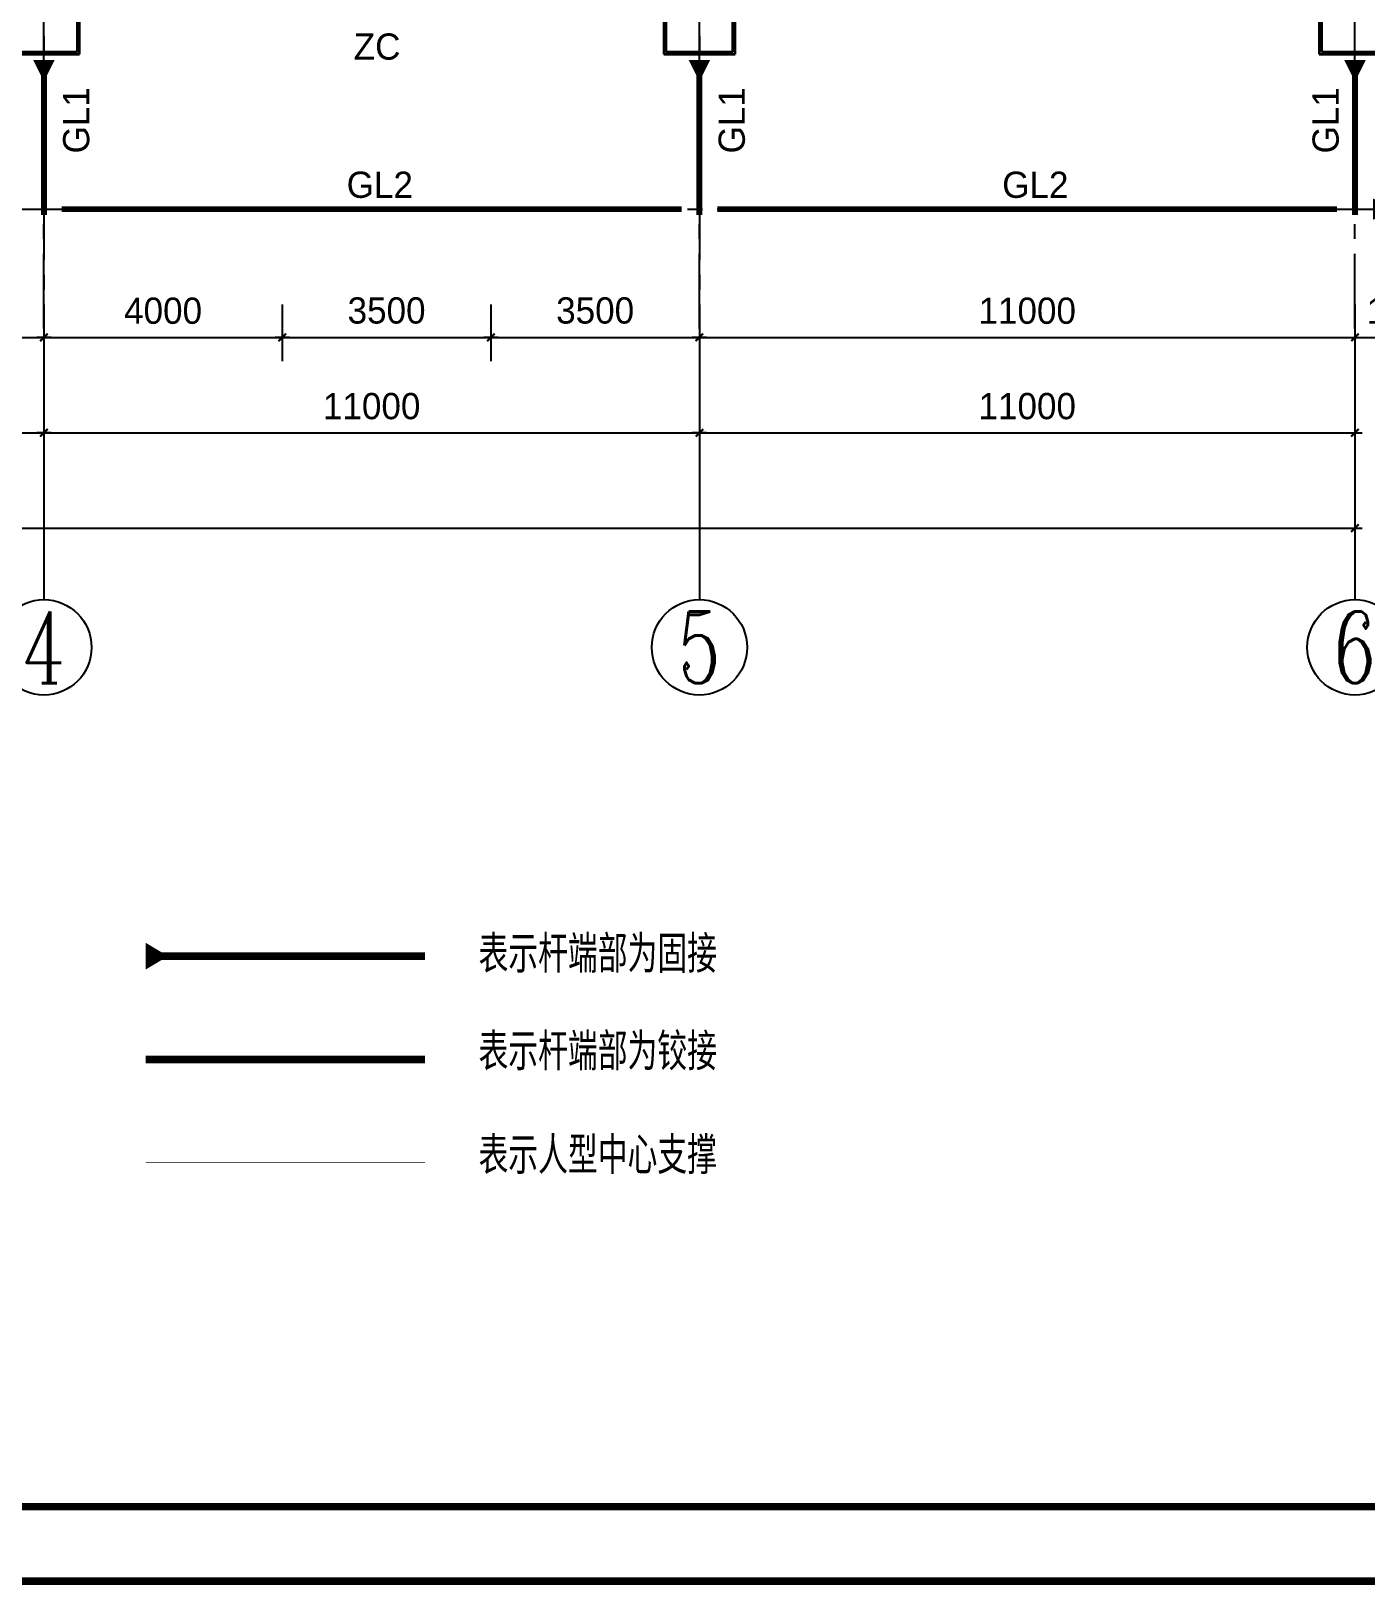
# Model space of a CAD drawing. Extents: x 31132 to 885236, y 345273 to 1212165.
# Drawn here: x 57758 to 68958, y 531355 to 544387 of the extents above; entities that cross this region are included whole.
import ezdxf
from ezdxf.enums import TextEntityAlignment as Align

# ---------------------------------------------------------------- set-up
doc = ezdxf.new("R2010")
doc.units = 0
doc.header["$LTSCALE"] = 1000
doc.linetypes.add('2', pattern=[30, 9, -6, 9, -6])
doc.linetypes.add('CENTER', pattern=[2, 1.25, -0.25, 0.25, -0.25])
doc.layers.get('0').update_dxf_attribs({"linetype": 'CONTINUOUS'})
doc.layers.get('Defpoints').update_dxf_attribs({"linetype": 'CONTINUOUS'})
for name, color, linetype in [('AXIS', 253, 'CENTER'), ('AXIS_NUM', 7, 'CONTINUOUS'), ('TEXT', 7, 'CONTINUOUS'), ('TK', 4, 'CONTINUOUS'), ('实线', 7, 'CONTINUOUS'), ('支撑构件', 6, '2'), ('文字说明', 7, 'CONTINUOUS'), ('轴线标注', 7, 'CONTINUOUS'), ('钢柱', 2, 'CONTINUOUS')]:
    doc.layers.add(name, color=color, linetype=linetype)
doc.styles.add('STYLE1', font='')
doc.styles.add('TSSD_Axis', font='complex.shx', dxfattribs={"width": 0.7, "bigfont": 'hztxt.shx'})
doc.styles.add('TSSD_Rein', font='tssdeng.shx', dxfattribs={"width": 0.7, "bigfont": 'hztxt.shx'})
doc.styles.get('STYLE1').set_extended_font_data('Structure Fonts')
doc.dimstyles.new('副本 DIM200', dxfattribs={"dimtxt": 220, "dimasz": 0.3, "dimexe": 200, "dimexo": 200, "dimgap": 100, "dimtad": 1, "dimdec": 0, "dimlfac": 2, "dimzin": 0, "dimdsep": 46, "dimtxsty": 'STYLE1', "dimblk": 'Studio2', "dimcen": 0, "dimdle": 200, "dimclrd": 6, "dimclre": 6, "dimclrt": 7, "dimazin": 0, "dimtfac": 1, "dimtdec": 0, "dimtix": 1, "dimtmove": 2, "dimatfit": 3, "dimldrblk": 'Studio2', "dimfxl": 200, "dimtolj": 1, "dimtzin": 0, "dimarcsym": 0})

# ---------------------------------------------------------------- blocks, each defined once
blk = doc.blocks.new('Studio2')
blk.add_line((-200, 0), (200, 0))
blk.add_lwpolyline([(-106, -106, 60, 60, 0), (106, 106, 100, 100, 0)], format="xyseb")
blk = doc.blocks.new('*D1866')
at = {"layer": 'Defpoints', "color": 0, "transparency": 16777216}
for p in [(41366, 541493), (68866, 541493), (68866, 540218)]:
    blk.add_point(p, dxfattribs=at)
at = {"layer": '轴线标注', "color": 6, "lineweight": -2, "transparency": 16777216}
for p, q in [((41366, 541293), (41366, 540018)), ((68866, 541293), (68866, 540018)), ((41366, 540218), (68866, 540218))]:
    blk.add_line(p, q, dxfattribs=at)
at = {"layer": '轴线标注', "color": 6, "lineweight": -2, "transparency": 16777216, "xscale": 0.3, "yscale": 0.3, "zscale": 0.3, "rotation": 180}
blk.add_blockref('Studio2', (41366, 540218), dxfattribs=at)
at = {"layer": '轴线标注', "color": 6, "lineweight": -2, "transparency": 16777216, "xscale": 0.3, "yscale": 0.3, "zscale": 0.3}
blk.add_blockref('Studio2', (68866, 540218), dxfattribs=at)
at = {"layer": '轴线标注', "color": 7, "transparency": 16777216, "insert": (55116, 540442), "char_height": 220, "attachment_point": 5, "style": 'STYLE1'}
blk.add_mtext('\\A1;55000', dxfattribs=at)
blk = doc.blocks.new('*D1872')
at = {"layer": 'Defpoints', "color": 0, "transparency": 16777216}
for p in [(56016, 542293), (57866, 542293), (57866, 541818)]:
    blk.add_point(p, dxfattribs=at)
at = {"layer": '轴线标注', "color": 6, "lineweight": -2, "transparency": 16777216}
for p, q in [((56016, 542093), (56016, 541618)), ((57866, 542093), (57866, 541618)), ((56016, 541818), (57866, 541818))]:
    blk.add_line(p, q, dxfattribs=at)
at = {"layer": '轴线标注', "color": 6, "lineweight": -2, "transparency": 16777216, "xscale": 0.3, "yscale": 0.3, "zscale": 0.3, "rotation": 180}
blk.add_blockref('Studio2', (56016, 541818), dxfattribs=at)
at = {"layer": '轴线标注', "color": 6, "lineweight": -2, "transparency": 16777216, "xscale": 0.3, "yscale": 0.3, "zscale": 0.3}
blk.add_blockref('Studio2', (57866, 541818), dxfattribs=at)
at = {"layer": '轴线标注', "color": 7, "transparency": 16777216, "insert": (56941, 542040), "char_height": 220, "attachment_point": 5, "style": 'STYLE1'}
blk.add_mtext('\\A1;3700', dxfattribs=at)
blk = doc.blocks.new('*D1873')
at = {"layer": 'Defpoints', "color": 0, "transparency": 16777216}
for p in [(57866, 542293), (59866, 542293), (59866, 541818)]:
    blk.add_point(p, dxfattribs=at)
at = {"layer": '轴线标注', "color": 6, "lineweight": -2, "transparency": 16777216}
for p, q in [((57866, 542093), (57866, 541618)), ((59866, 542093), (59866, 541618)), ((57866, 541818), (59866, 541818))]:
    blk.add_line(p, q, dxfattribs=at)
at = {"layer": '轴线标注', "color": 6, "lineweight": -2, "transparency": 16777216, "xscale": 0.3, "yscale": 0.3, "zscale": 0.3, "rotation": 180}
blk.add_blockref('Studio2', (57866, 541818), dxfattribs=at)
at = {"layer": '轴线标注', "color": 6, "lineweight": -2, "transparency": 16777216, "xscale": 0.3, "yscale": 0.3, "zscale": 0.3}
blk.add_blockref('Studio2', (59866, 541818), dxfattribs=at)
at = {"layer": '轴线标注', "color": 7, "transparency": 16777216, "insert": (58866, 542040), "char_height": 220, "attachment_point": 5, "style": 'STYLE1'}
blk.add_mtext('\\A1;4000', dxfattribs=at)
blk = doc.blocks.new('*D1874')
at = {"layer": 'Defpoints', "color": 0, "transparency": 16777216}
for p in [(59866, 542293), (61616, 542293), (61616, 541818)]:
    blk.add_point(p, dxfattribs=at)
at = {"layer": '轴线标注', "color": 6, "lineweight": -2, "transparency": 16777216}
for p, q in [((59866, 542093), (59866, 541618)), ((61616, 542093), (61616, 541618)), ((59866, 541818), (61616, 541818))]:
    blk.add_line(p, q, dxfattribs=at)
at = {"layer": '轴线标注', "color": 6, "lineweight": -2, "transparency": 16777216, "xscale": 0.3, "yscale": 0.3, "zscale": 0.3, "rotation": 180}
blk.add_blockref('Studio2', (59866, 541818), dxfattribs=at)
at = {"layer": '轴线标注', "color": 6, "lineweight": -2, "transparency": 16777216, "xscale": 0.3, "yscale": 0.3, "zscale": 0.3}
blk.add_blockref('Studio2', (61616, 541818), dxfattribs=at)
at = {"layer": '轴线标注', "color": 7, "transparency": 16777216, "insert": (60741, 542042), "char_height": 220, "attachment_point": 5, "style": 'STYLE1'}
blk.add_mtext('\\A1;3500', dxfattribs=at)
blk = doc.blocks.new('*D1875')
at = {"layer": 'Defpoints', "color": 0, "transparency": 16777216}
for p in [(61616, 542293), (63366, 542293), (63366, 541818)]:
    blk.add_point(p, dxfattribs=at)
at = {"layer": '轴线标注', "color": 6, "lineweight": -2, "transparency": 16777216}
for p, q in [((61616, 542093), (61616, 541618)), ((63366, 542093), (63366, 541618)), ((61616, 541818), (63366, 541818))]:
    blk.add_line(p, q, dxfattribs=at)
at = {"layer": '轴线标注', "color": 6, "lineweight": -2, "transparency": 16777216, "xscale": 0.3, "yscale": 0.3, "zscale": 0.3, "rotation": 180}
blk.add_blockref('Studio2', (61616, 541818), dxfattribs=at)
at = {"layer": '轴线标注', "color": 6, "lineweight": -2, "transparency": 16777216, "xscale": 0.3, "yscale": 0.3, "zscale": 0.3}
blk.add_blockref('Studio2', (63366, 541818), dxfattribs=at)
at = {"layer": '轴线标注', "color": 7, "transparency": 16777216, "insert": (62491, 542042), "char_height": 220, "attachment_point": 5, "style": 'STYLE1'}
blk.add_mtext('\\A1;3500', dxfattribs=at)
blk = doc.blocks.new('*D1876')
at = {"layer": 'Defpoints', "color": 0, "transparency": 16777216}
for p in [(63366, 542293), (68866, 542293), (68866, 541818)]:
    blk.add_point(p, dxfattribs=at)
at = {"layer": '轴线标注', "color": 6, "lineweight": -2, "transparency": 16777216}
for p, q in [((63366, 542093), (63366, 541618)), ((68866, 542093), (68866, 541618)), ((63366, 541818), (68866, 541818))]:
    blk.add_line(p, q, dxfattribs=at)
at = {"layer": '轴线标注', "color": 6, "lineweight": -2, "transparency": 16777216, "xscale": 0.3, "yscale": 0.3, "zscale": 0.3, "rotation": 180}
blk.add_blockref('Studio2', (63366, 541818), dxfattribs=at)
at = {"layer": '轴线标注', "color": 6, "lineweight": -2, "transparency": 16777216, "xscale": 0.3, "yscale": 0.3, "zscale": 0.3}
blk.add_blockref('Studio2', (68866, 541818), dxfattribs=at)
at = {"layer": '轴线标注', "color": 7, "transparency": 16777216, "insert": (66116, 542040), "char_height": 220, "attachment_point": 5, "style": 'STYLE1'}
blk.add_mtext('\\A1;11000', dxfattribs=at)
blk = doc.blocks.new('*D1877')
at = {"layer": 'Defpoints', "color": 0, "transparency": 16777216}
for p in [(68866, 542293), (69716, 542293), (69716, 541818)]:
    blk.add_point(p, dxfattribs=at)
at = {"layer": '轴线标注', "color": 6, "lineweight": -2, "transparency": 16777216}
for p, q in [((68866, 542093), (68866, 541618)), ((69716, 542093), (69716, 541618)), ((68866, 541818), (68865, 541818)), ((68866, 541818), (69716, 541818)), ((69716, 541818), (69717, 541818))]:
    blk.add_line(p, q, dxfattribs=at)
at = {"layer": '轴线标注', "color": 6, "lineweight": -2, "transparency": 16777216, "xscale": 0.3, "yscale": 0.3, "zscale": 0.3}
blk.add_blockref('Studio2', (68866, 541818), dxfattribs=at)
at = {"layer": '轴线标注', "color": 6, "lineweight": -2, "transparency": 16777216, "xscale": 0.3, "yscale": 0.3, "zscale": 0.3, "rotation": 180}
blk.add_blockref('Studio2', (69716, 541818), dxfattribs=at)
at = {"layer": '轴线标注', "color": 7, "transparency": 16777216, "insert": (69291, 542040), "char_height": 220, "attachment_point": 5, "style": 'STYLE1'}
blk.add_mtext('\\A1;1700', dxfattribs=at)
blk = doc.blocks.new('*D1879')
at = {"layer": 'Defpoints', "color": 0, "transparency": 16777216}
for p in [(52366, 542293), (57866, 542293), (57866, 541018)]:
    blk.add_point(p, dxfattribs=at)
at = {"layer": '轴线标注', "color": 6, "lineweight": -2, "transparency": 16777216}
for p, q in [((52366, 542093), (52366, 540818)), ((57866, 542093), (57866, 540818)), ((52366, 541018), (57866, 541018))]:
    blk.add_line(p, q, dxfattribs=at)
at = {"layer": '轴线标注', "color": 6, "lineweight": -2, "transparency": 16777216, "xscale": 0.3, "yscale": 0.3, "zscale": 0.3, "rotation": 180}
blk.add_blockref('Studio2', (52366, 541018), dxfattribs=at)
at = {"layer": '轴线标注', "color": 6, "lineweight": -2, "transparency": 16777216, "xscale": 0.3, "yscale": 0.3, "zscale": 0.3}
blk.add_blockref('Studio2', (57866, 541018), dxfattribs=at)
at = {"layer": '轴线标注', "color": 7, "transparency": 16777216, "insert": (55116, 541240), "char_height": 220, "attachment_point": 5, "style": 'STYLE1'}
blk.add_mtext('\\A1;11000', dxfattribs=at)
blk = doc.blocks.new('*D1880')
at = {"layer": 'Defpoints', "color": 0, "transparency": 16777216}
for p in [(57866, 542293), (63366, 542293), (63366, 541018)]:
    blk.add_point(p, dxfattribs=at)
at = {"layer": '轴线标注', "color": 6, "lineweight": -2, "transparency": 16777216}
for p, q in [((57866, 542093), (57866, 540818)), ((63366, 542093), (63366, 540818)), ((57866, 541018), (63366, 541018))]:
    blk.add_line(p, q, dxfattribs=at)
at = {"layer": '轴线标注', "color": 6, "lineweight": -2, "transparency": 16777216, "xscale": 0.3, "yscale": 0.3, "zscale": 0.3, "rotation": 180}
blk.add_blockref('Studio2', (57866, 541018), dxfattribs=at)
at = {"layer": '轴线标注', "color": 6, "lineweight": -2, "transparency": 16777216, "xscale": 0.3, "yscale": 0.3, "zscale": 0.3}
blk.add_blockref('Studio2', (63366, 541018), dxfattribs=at)
at = {"layer": '轴线标注', "color": 7, "transparency": 16777216, "insert": (60616, 541240), "char_height": 220, "attachment_point": 5, "style": 'STYLE1'}
blk.add_mtext('\\A1;11000', dxfattribs=at)
blk = doc.blocks.new('*D1881')
at = {"layer": 'Defpoints', "color": 0, "transparency": 16777216}
for p in [(63366, 542293), (68866, 542293), (68866, 541018)]:
    blk.add_point(p, dxfattribs=at)
at = {"layer": '轴线标注', "color": 6, "lineweight": -2, "transparency": 16777216}
for p, q in [((63366, 542093), (63366, 540818)), ((68866, 542093), (68866, 540818)), ((63366, 541018), (68866, 541018))]:
    blk.add_line(p, q, dxfattribs=at)
at = {"layer": '轴线标注', "color": 6, "lineweight": -2, "transparency": 16777216, "xscale": 0.3, "yscale": 0.3, "zscale": 0.3, "rotation": 180}
blk.add_blockref('Studio2', (63366, 541018), dxfattribs=at)
at = {"layer": '轴线标注', "color": 6, "lineweight": -2, "transparency": 16777216, "xscale": 0.3, "yscale": 0.3, "zscale": 0.3}
blk.add_blockref('Studio2', (68866, 541018), dxfattribs=at)
at = {"layer": '轴线标注', "color": 7, "transparency": 16777216, "insert": (66116, 541240), "char_height": 220, "attachment_point": 5, "style": 'STYLE1'}
blk.add_mtext('\\A1;11000', dxfattribs=at)
blk = doc.blocks.new('ts_axno')
at = {"color": 0, "linetype": 'ByBlock', "lineweight": -2}
blk.add_circle((0, 0), 0.5, dxfattribs=at)
at = {"color": 0, "linetype": 'ByBlock', "lineweight": -2, "style": 'TSSD_Axis', "width": 0.7}
blk.add_attdef('A', text='', height=0.6, dxfattribs=at).set_placement((0, 0), align=Align.MIDDLE_CENTER)
blk = doc.blocks.new('GZ1')
at = {"layer": '钢柱', "lineweight": 35}
for p, q in [((300, 300), (-300, 300)), ((-300, 300), (-300, -300)), ((281, 281), (-281, 281)), ((-281, 281), (-281, -281)), ((281, -281), (281, 281)), ((300, -300), (300, 300)), ((-300, -300), (300, -300)), ((-281, -281), (281, -281))]:
    blk.add_line(p, q, dxfattribs=at)

msp = doc.modelspace()

# ---------------------------------------------------------------- linework, layer by layer
at = {"layer": 'AXIS', "ltscale": 0.5}
for p, q in [((57865.94, 541893.16), (57865.94, 564593.16)), ((63365.94, 541893.16), (63365.94, 564593.16)), ((68865.94, 541893.16), (68865.94, 564593.16)), ((57865.94, 564093.16), (57865.94, 541393.16)), ((63365.94, 564093.16), (63365.94, 541393.16)), ((38515.94, 542893.16), (70715.94, 542893.16))]:
    msp.add_line(p, q, dxfattribs=at)
at = {"layer": 'AXIS_NUM'}
for p, q in [((57865.94, 541404.88), (57865.94, 539618.16)), ((63365.94, 541404.88), (63365.94, 539618.16)), ((68865.94, 541404.88), (68865.94, 539618.16))]:
    msp.add_line(p, q, dxfattribs=at)
at = {"layer": 'TK', "const_width": 62.5}
for points in [[(31162.8, 531386.49), (31162.8, 568511.49), (83662.8, 568511.49), (83662.8, 531386.49)], [(34287.8, 532011.49), (34287.8, 567886.49), (83037.8, 567886.49), (83037.8, 532011.49)]]:
    msp.add_lwpolyline(points, close=True, dxfattribs=at)
at = {"layer": '实线', "color": 4, "linetype": 'Continuous', "lineweight": -3}
for points in [[(57865.94, 544143.16, 180, 0, 0), (57865.94, 543963.16, 180, 0, 0)], [(63365.94, 544143.16, 180, 0, 0), (63365.94, 543963.16, 180, 0, 0)], [(68865.94, 544143.16, 180, 0, 0), (68865.94, 543963.16, 180, 0, 0)], [(69015.94, 542893.16, 180, 0, 0), (69195.94, 542893.16, 180, 0, 0)], [(58719.66, 536628.38, 225, 0, 0), (58907.16, 536628.38, 125, 125, 0)]]:
    msp.add_lwpolyline(points, format="xyseb", dxfattribs=at)
for points, const_width in [([(57865.94, 544143.16), (57865.94, 542843.16)], 50), ([(63365.94, 544143.16), (63365.94, 542843.16)], 50), ([(68865.94, 544143.16), (68865.94, 542843.16)], 50), ([(58719.66, 536628.38), (61063.41, 536628.38)], 62.5)]:
    msp.add_lwpolyline(points, dxfattribs=dict(at, const_width=const_width))
at = {"layer": '实线', "color": 3, "linetype": 'Continuous', "lineweight": -3}
for points, const_width in [([(58015.94, 542893.16), (63215.94, 542893.16)], 50), ([(63515.94, 542893.16), (68715.94, 542893.16)], 50), ([(58719.66, 535761.26), (61063.41, 535761.26)], 62.5)]:
    msp.add_lwpolyline(points, dxfattribs=dict(at, const_width=const_width))
at = {"layer": '支撑构件', "ltscale": 0.01, "const_width": 5.62}
msp.add_lwpolyline([(61063.41, 534898.9), (58719.66, 534898.9)], dxfattribs=at)

# ---------------------------------------------------------------- block references
for p in [(57865.94, 544493.16), (63365.94, 544493.16), (68865.94, 544493.16)]:
    msp.add_blockref('GZ1', p)
at = {"layer": 'AXIS_NUM'}
ref = msp.add_blockref('ts_axno', (57865.94, 539218.16), dxfattribs=dict(at, xscale=800, yscale=800, zscale=800))
ref.add_attrib('1', '4', dxfattribs={"height": 600, "style": 'TSSD_Axis', "width": 0.7}).set_placement((57865.94, 539218.16), align=Align.MIDDLE_CENTER)
ref = msp.add_blockref('ts_axno', (63365.94, 539218.16), dxfattribs=dict(at, xscale=800, yscale=800, zscale=800))
ref.add_attrib('1', '5', dxfattribs={"height": 600, "style": 'TSSD_Axis', "width": 0.7}).set_placement((63365.94, 539218.16), align=Align.MIDDLE_CENTER)
ref = msp.add_blockref('ts_axno', (68865.94, 539218.16), dxfattribs=dict(at, xscale=800, yscale=800, zscale=800))
ref.add_attrib('1', '6', dxfattribs={"height": 600, "style": 'TSSD_Axis', "width": 0.7}).set_placement((68865.94, 539218.16), align=Align.MIDDLE_CENTER)

# ---------------------------------------------------------------- texts
at = {"layer": 'TEXT', "lineweight": 20, "style": 'TSSD_Rein', "width": 0.8}
for s, p in [('表示杆端部为固接', (61512.8, 536489.04)), ('表示杆端部为铰接', (61512.8, 535671.06)), ('表示人型中心支撑', (61512.8, 534801.05))]:
    msp.add_text(s, height=312.5, dxfattribs=at).set_placement(p)
at = {"layer": '文字说明', "style": 'STYLE1'}
for s, p in [('ZC', (60465.15, 544146.84)), ('GL2', (60406.23, 542987.97)), ('GL2', (65906.23, 542987.97))]:
    msp.add_text(s, height=220, dxfattribs=at).set_placement(p)
for p in [(58246.83, 543360.14), (63746.83, 543360.14), (68729.47, 543360.14)]:
    msp.add_text('GL1', height=220, rotation=90, dxfattribs=at).set_placement(p)

# ---------------------------------------------------------------- dimensions: what is measured, and where the dimension line sits
at = {"layer": '轴线标注'}
for base, p1, p2, picture, middle in [((57865.94, 541018.16), (52365.94, 542293.16), (57865.94, 542293.16), '*D1879', (55115.94, 541240.31)), ((57865.94, 541818.16), (56015.94, 542293.16), (57865.94, 542293.16), '*D1872', (56940.94, 542040.31)), ((59865.94, 541818.16), (57865.94, 542293.16), (59865.94, 542293.16), '*D1873', (58865.94, 542040.31)), ((63365.94, 541018.16), (57865.94, 542293.16), (63365.94, 542293.16), '*D1880', (60615.94, 541240.31)), ((61615.94, 541818.16), (59865.94, 542293.16), (61615.94, 542293.16), '*D1874', (60740.94, 542042.23)), ((63365.94, 541818.16), (61615.94, 542293.16), (63365.94, 542293.16), '*D1875', (62490.94, 542042.23)), ((68865.94, 541818.16), (63365.94, 542293.16), (68865.94, 542293.16), '*D1876', (66115.94, 542040.31)), ((68865.94, 541018.16), (63365.94, 542293.16), (68865.94, 542293.16), '*D1881', (66115.94, 541240.31)), ((69715.94, 541818.16), (68865.94, 542293.16), (69715.94, 542293.16), '*D1877', (69290.94, 542040.31)), ((68865.94, 540218.16), (41365.94, 541493.16), (68865.94, 541493.16), '*D1866', (55115.94, 540442.23))]:
    dim = msp.add_linear_dim(base=base, p1=p1, p2=p2, dimstyle='副本 DIM200', dxfattribs=at)
    dim.commit()
    dim.dimension.update_dxf_attribs({"geometry": picture, "text_midpoint": middle})

doc.saveas('drawing.dxf')
